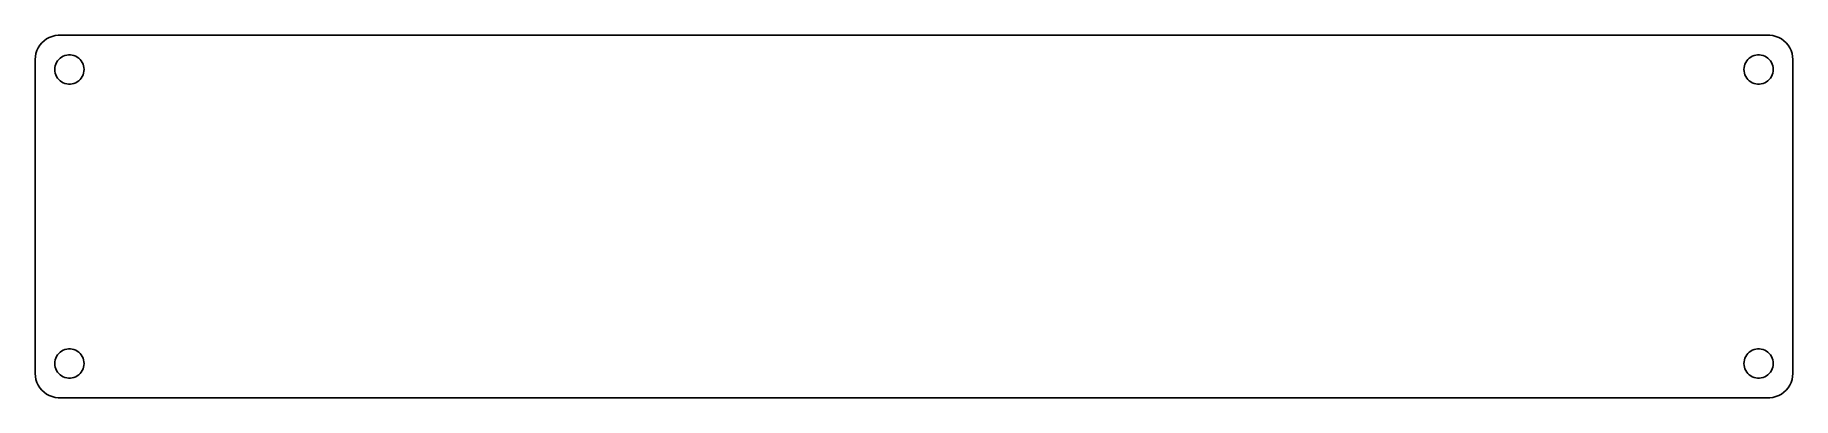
# Model space of a CAD drawing. Header units: metres. Extents: x -180 to 180, y -37 to 37.
import ezdxf

# ---------------------------------------------------------------- set-up
doc = ezdxf.new("R2010")
doc.units = ezdxf.units.M

msp = doc.modelspace()

# ---------------------------------------------------------------- linework, layer by layer
for p, q in [((-177.179, 36.2216), (-177.687, 35.8526)), ((-176.629, 36.5241), (-177.179, 36.2216)), ((-176.045, 36.7553), (-176.629, 36.5241)), ((-175.437, 36.9114), (-176.045, 36.7553)), ((-174.814, 36.9901), (-175.437, 36.9114)), ((174.814, 36.9901), (-174.814, 36.9901)), ((175.437, 36.9114), (174.814, 36.9901)), ((176.045, 36.7553), (175.437, 36.9114)), ((176.629, 36.5241), (176.045, 36.7553)), ((177.179, 36.2216), (176.629, 36.5241)), ((177.687, 35.8526), (177.179, 36.2216)), ((-179.461, 32.6267), (-179.5, 32)), ((-179.343, 33.2434), (-179.461, 32.6267)), ((-179.149, 33.8406), (-179.343, 33.2434)), ((-178.882, 34.4088), (-179.149, 33.8406)), ((-178.545, 34.9389), (-178.882, 34.4088)), ((-178.145, 35.4227), (-178.545, 34.9389)), ((-177.687, 35.8526), (-178.145, 35.4227)), ((-174.687, 32.0536), (-174.412, 32.3115)), ((-174.412, 32.3115), (-174.107, 32.533)), ((-174.107, 32.533), (-173.777, 32.7145)), ((-173.777, 32.7145), (-173.427, 32.8532)), ((-173.427, 32.8532), (-173.062, 32.9469)), ((-173.062, 32.9469), (-172.688, 32.9941)), ((-172.688, 32.9941), (-172.312, 32.9941)), ((-172.312, 32.9941), (-171.938, 32.9469)), ((-171.938, 32.9469), (-171.573, 32.8532)), ((-171.573, 32.8532), (-171.223, 32.7145)), ((-171.223, 32.7145), (-170.893, 32.533)), ((-170.893, 32.533), (-170.588, 32.3115)), ((-170.588, 32.3115), (-170.313, 32.0536)), ((170.313, 32.0536), (170.588, 32.3115)), ((170.588, 32.3115), (170.893, 32.533)), ((170.893, 32.533), (171.223, 32.7145)), ((171.223, 32.7145), (171.573, 32.8532)), ((171.573, 32.8532), (171.938, 32.9469)), ((171.938, 32.9469), (172.312, 32.9941)), ((172.312, 32.9941), (172.688, 32.9941)), ((172.688, 32.9941), (173.062, 32.9469)), ((173.062, 32.9469), (173.427, 32.8532)), ((173.427, 32.8532), (173.777, 32.7145)), ((173.777, 32.7145), (174.107, 32.533)), ((174.107, 32.533), (174.412, 32.3115)), ((174.412, 32.3115), (174.687, 32.0536)), ((178.145, 35.4227), (177.687, 35.8526)), ((178.545, 34.9389), (178.145, 35.4227)), ((178.882, 34.4088), (178.545, 34.9389)), ((179.149, 33.8406), (178.882, 34.4088)), ((179.343, 33.2434), (179.149, 33.8406)), ((179.461, 32.6267), (179.343, 33.2434)), ((179.5, 32), (179.461, 32.6267)), ((-179.5, 32), (-179.5, -32)), ((-175.5, 30), (-175.476, 30.376)), ((-175.476, 29.624), (-175.5, 30)), ((-175.476, 30.376), (-175.406, 30.7461)), ((-175.406, 29.2539), (-175.476, 29.624)), ((-175.406, 30.7461), (-175.289, 31.1044)), ((-175.289, 28.8956), (-175.406, 29.2539)), ((-175.289, 31.1044), (-175.129, 31.4453)), ((-175.129, 28.5547), (-175.289, 28.8956)), ((-175.129, 31.4453), (-174.927, 31.7634)), ((-174.927, 31.7634), (-174.687, 32.0536)), ((-170.313, 32.0536), (-170.073, 31.7634)), ((-170.073, 31.7634), (-169.871, 31.4453)), ((-169.871, 31.4453), (-169.711, 31.1044)), ((-169.711, 28.8956), (-169.871, 28.5547)), ((-169.711, 31.1044), (-169.594, 30.7461)), ((-169.594, 29.2539), (-169.711, 28.8956)), ((-169.594, 30.7461), (-169.524, 30.376)), ((-169.524, 29.624), (-169.594, 29.2539)), ((-169.524, 30.376), (-169.5, 30)), ((-169.5, 30), (-169.524, 29.624)), ((169.5, 30), (169.524, 30.376)), ((169.524, 29.624), (169.5, 30)), ((169.524, 30.376), (169.594, 30.7461)), ((169.594, 29.2539), (169.524, 29.624)), ((169.594, 30.7461), (169.711, 31.1044)), ((169.711, 28.8956), (169.594, 29.2539)), ((169.711, 31.1044), (169.871, 31.4453)), ((169.871, 28.5547), (169.711, 28.8956)), ((169.871, 31.4453), (170.073, 31.7634)), ((170.073, 31.7634), (170.313, 32.0536)), ((174.687, 32.0536), (174.927, 31.7634)), ((174.927, 31.7634), (175.129, 31.4453)), ((175.129, 31.4453), (175.289, 31.1044)), ((175.289, 28.8956), (175.129, 28.5547)), ((175.289, 31.1044), (175.406, 30.7461)), ((175.406, 29.2539), (175.289, 28.8956)), ((175.406, 30.7461), (175.476, 30.376)), ((175.476, 29.624), (175.406, 29.2539)), ((175.476, 30.376), (175.5, 30)), ((175.5, 30), (175.476, 29.624)), ((179.5, -32), (179.5, 32)), ((-174.927, 28.2366), (-175.129, 28.5547)), ((-174.687, 27.9464), (-174.927, 28.2366)), ((-174.412, 27.6884), (-174.687, 27.9464)), ((-174.107, 27.467), (-174.412, 27.6884)), ((-173.777, 27.2855), (-174.107, 27.467)), ((-173.427, 27.1468), (-173.777, 27.2855)), ((-173.062, 27.0531), (-173.427, 27.1468)), ((-172.688, 27.0059), (-173.062, 27.0531)), ((-172.312, 27.0059), (-172.688, 27.0059)), ((-171.938, 27.0531), (-172.312, 27.0059)), ((-171.573, 27.1468), (-171.938, 27.0531)), ((-171.223, 27.2855), (-171.573, 27.1468)), ((-170.893, 27.467), (-171.223, 27.2855)), ((-170.588, 27.6884), (-170.893, 27.467)), ((-170.313, 27.9464), (-170.588, 27.6884)), ((-170.073, 28.2366), (-170.313, 27.9464)), ((-169.871, 28.5547), (-170.073, 28.2366)), ((170.073, 28.2366), (169.871, 28.5547)), ((170.313, 27.9464), (170.073, 28.2366)), ((170.588, 27.6884), (170.313, 27.9464)), ((170.893, 27.467), (170.588, 27.6884)), ((171.223, 27.2855), (170.893, 27.467)), ((171.573, 27.1468), (171.223, 27.2855)), ((171.938, 27.0531), (171.573, 27.1468)), ((172.312, 27.0059), (171.938, 27.0531)), ((172.688, 27.0059), (172.312, 27.0059)), ((173.062, 27.0531), (172.688, 27.0059)), ((173.427, 27.1468), (173.062, 27.0531)), ((173.777, 27.2855), (173.427, 27.1468)), ((174.107, 27.467), (173.777, 27.2855)), ((174.412, 27.6884), (174.107, 27.467)), ((174.687, 27.9464), (174.412, 27.6884)), ((174.927, 28.2366), (174.687, 27.9464)), ((175.129, 28.5547), (174.927, 28.2366)), ((-175.289, -28.8956), (-175.129, -28.5547)), ((-175.129, -28.5547), (-174.927, -28.2366)), ((-174.927, -28.2366), (-174.687, -27.9464)), ((-174.687, -27.9464), (-174.412, -27.6884)), ((-174.412, -27.6884), (-174.107, -27.467)), ((-174.107, -27.467), (-173.777, -27.2855)), ((-173.777, -27.2855), (-173.427, -27.1468)), ((-173.427, -27.1468), (-173.062, -27.0531)), ((-173.062, -27.0531), (-172.688, -27.0059)), ((-172.688, -27.0059), (-172.312, -27.0059)), ((-172.312, -27.0059), (-171.938, -27.0531)), ((-171.938, -27.0531), (-171.573, -27.1468)), ((-171.573, -27.1468), (-171.223, -27.2855)), ((-171.223, -27.2855), (-170.893, -27.467)), ((-170.893, -27.467), (-170.588, -27.6884)), ((-170.588, -27.6884), (-170.313, -27.9464)), ((-170.313, -27.9464), (-170.073, -28.2366)), ((-170.073, -28.2366), (-169.871, -28.5547)), ((-169.871, -28.5547), (-169.711, -28.8956)), ((169.711, -28.8956), (169.871, -28.5547)), ((169.871, -28.5547), (170.073, -28.2366)), ((170.073, -28.2366), (170.313, -27.9464)), ((170.313, -27.9464), (170.588, -27.6884)), ((170.588, -27.6884), (170.893, -27.467)), ((170.893, -27.467), (171.223, -27.2855)), ((171.223, -27.2855), (171.573, -27.1468)), ((171.573, -27.1468), (171.938, -27.0531)), ((171.938, -27.0531), (172.312, -27.0059)), ((172.312, -27.0059), (172.688, -27.0059)), ((172.688, -27.0059), (173.062, -27.0531)), ((173.062, -27.0531), (173.427, -27.1468)), ((173.427, -27.1468), (173.777, -27.2855)), ((173.777, -27.2855), (174.107, -27.467)), ((174.107, -27.467), (174.412, -27.6884)), ((174.412, -27.6884), (174.687, -27.9464)), ((174.687, -27.9464), (174.927, -28.2366)), ((174.927, -28.2366), (175.129, -28.5547)), ((175.129, -28.5547), (175.289, -28.8956)), ((-179.5, -32), (-179.461, -32.6267)), ((-175.5, -30), (-175.476, -29.624)), ((-175.476, -30.376), (-175.5, -30)), ((-175.476, -29.624), (-175.406, -29.2539)), ((-175.406, -30.7461), (-175.476, -30.376)), ((-175.406, -29.2539), (-175.289, -28.8956)), ((-175.289, -31.1044), (-175.406, -30.7461)), ((-175.129, -31.4453), (-175.289, -31.1044)), ((-174.927, -31.7634), (-175.129, -31.4453)), ((-174.687, -32.0536), (-174.927, -31.7634)), ((-174.412, -32.3115), (-174.687, -32.0536)), ((-170.313, -32.0536), (-170.588, -32.3115)), ((-170.073, -31.7634), (-170.313, -32.0536)), ((-169.871, -31.4453), (-170.073, -31.7634)), ((-169.711, -31.1044), (-169.871, -31.4453)), ((-169.711, -28.8956), (-169.594, -29.2539)), ((-169.594, -30.7461), (-169.711, -31.1044)), ((-169.594, -29.2539), (-169.524, -29.624)), ((-169.524, -30.376), (-169.594, -30.7461)), ((-169.524, -29.624), (-169.5, -30)), ((-169.5, -30), (-169.524, -30.376)), ((169.5, -30), (169.524, -29.624)), ((169.524, -30.376), (169.5, -30)), ((169.524, -29.624), (169.594, -29.2539)), ((169.594, -30.7461), (169.524, -30.376)), ((169.594, -29.2539), (169.711, -28.8956)), ((169.711, -31.1044), (169.594, -30.7461)), ((169.871, -31.4453), (169.711, -31.1044)), ((170.073, -31.7634), (169.871, -31.4453)), ((170.313, -32.0536), (170.073, -31.7634)), ((170.588, -32.3115), (170.313, -32.0536)), ((174.687, -32.0536), (174.412, -32.3115)), ((174.927, -31.7634), (174.687, -32.0536)), ((175.129, -31.4453), (174.927, -31.7634)), ((175.289, -31.1044), (175.129, -31.4453)), ((175.289, -28.8956), (175.406, -29.2539)), ((175.406, -30.7461), (175.289, -31.1044)), ((175.406, -29.2539), (175.476, -29.624)), ((175.476, -30.376), (175.406, -30.7461)), ((175.476, -29.624), (175.5, -30)), ((175.5, -30), (175.476, -30.376)), ((179.461, -32.6267), (179.5, -32)), ((-179.461, -32.6267), (-179.343, -33.2434)), ((-179.343, -33.2434), (-179.149, -33.8406)), ((-179.149, -33.8406), (-178.882, -34.4088)), ((-178.882, -34.4088), (-178.545, -34.9389)), ((-178.545, -34.9389), (-178.145, -35.4227)), ((-178.145, -35.4227), (-177.687, -35.8526)), ((-177.687, -35.8526), (-177.179, -36.2216)), ((-174.107, -32.533), (-174.412, -32.3115)), ((-173.777, -32.7145), (-174.107, -32.533)), ((-173.427, -32.8532), (-173.777, -32.7145)), ((-173.062, -32.9469), (-173.427, -32.8532)), ((-172.688, -32.9941), (-173.062, -32.9469)), ((-172.312, -32.9941), (-172.688, -32.9941)), ((-171.938, -32.9469), (-172.312, -32.9941)), ((-171.573, -32.8532), (-171.938, -32.9469)), ((-171.223, -32.7145), (-171.573, -32.8532)), ((-170.893, -32.533), (-171.223, -32.7145)), ((-170.588, -32.3115), (-170.893, -32.533)), ((170.893, -32.533), (170.588, -32.3115)), ((171.223, -32.7145), (170.893, -32.533)), ((171.573, -32.8532), (171.223, -32.7145)), ((171.938, -32.9469), (171.573, -32.8532)), ((172.312, -32.9941), (171.938, -32.9469)), ((172.688, -32.9941), (172.312, -32.9941)), ((173.062, -32.9469), (172.688, -32.9941)), ((173.427, -32.8532), (173.062, -32.9469)), ((173.777, -32.7145), (173.427, -32.8532)), ((174.107, -32.533), (173.777, -32.7145)), ((174.412, -32.3115), (174.107, -32.533)), ((177.179, -36.2216), (177.687, -35.8526)), ((177.687, -35.8526), (178.145, -35.4227)), ((178.145, -35.4227), (178.545, -34.9389)), ((178.545, -34.9389), (178.882, -34.4088)), ((178.882, -34.4088), (179.149, -33.8406)), ((179.149, -33.8406), (179.343, -33.2434)), ((179.343, -33.2434), (179.461, -32.6267)), ((-177.179, -36.2216), (-176.629, -36.5241)), ((-176.629, -36.5241), (-176.045, -36.7553)), ((-176.045, -36.7553), (-175.437, -36.9114)), ((-175.437, -36.9114), (-174.814, -36.9901)), ((-174.814, -36.9901), (174.814, -36.9901)), ((174.814, -36.9901), (175.437, -36.9114)), ((175.437, -36.9114), (176.045, -36.7553)), ((176.045, -36.7553), (176.629, -36.5241)), ((176.629, -36.5241), (177.179, -36.2216))]:
    msp.add_line(p, q)

doc.saveas('drawing.dxf')
